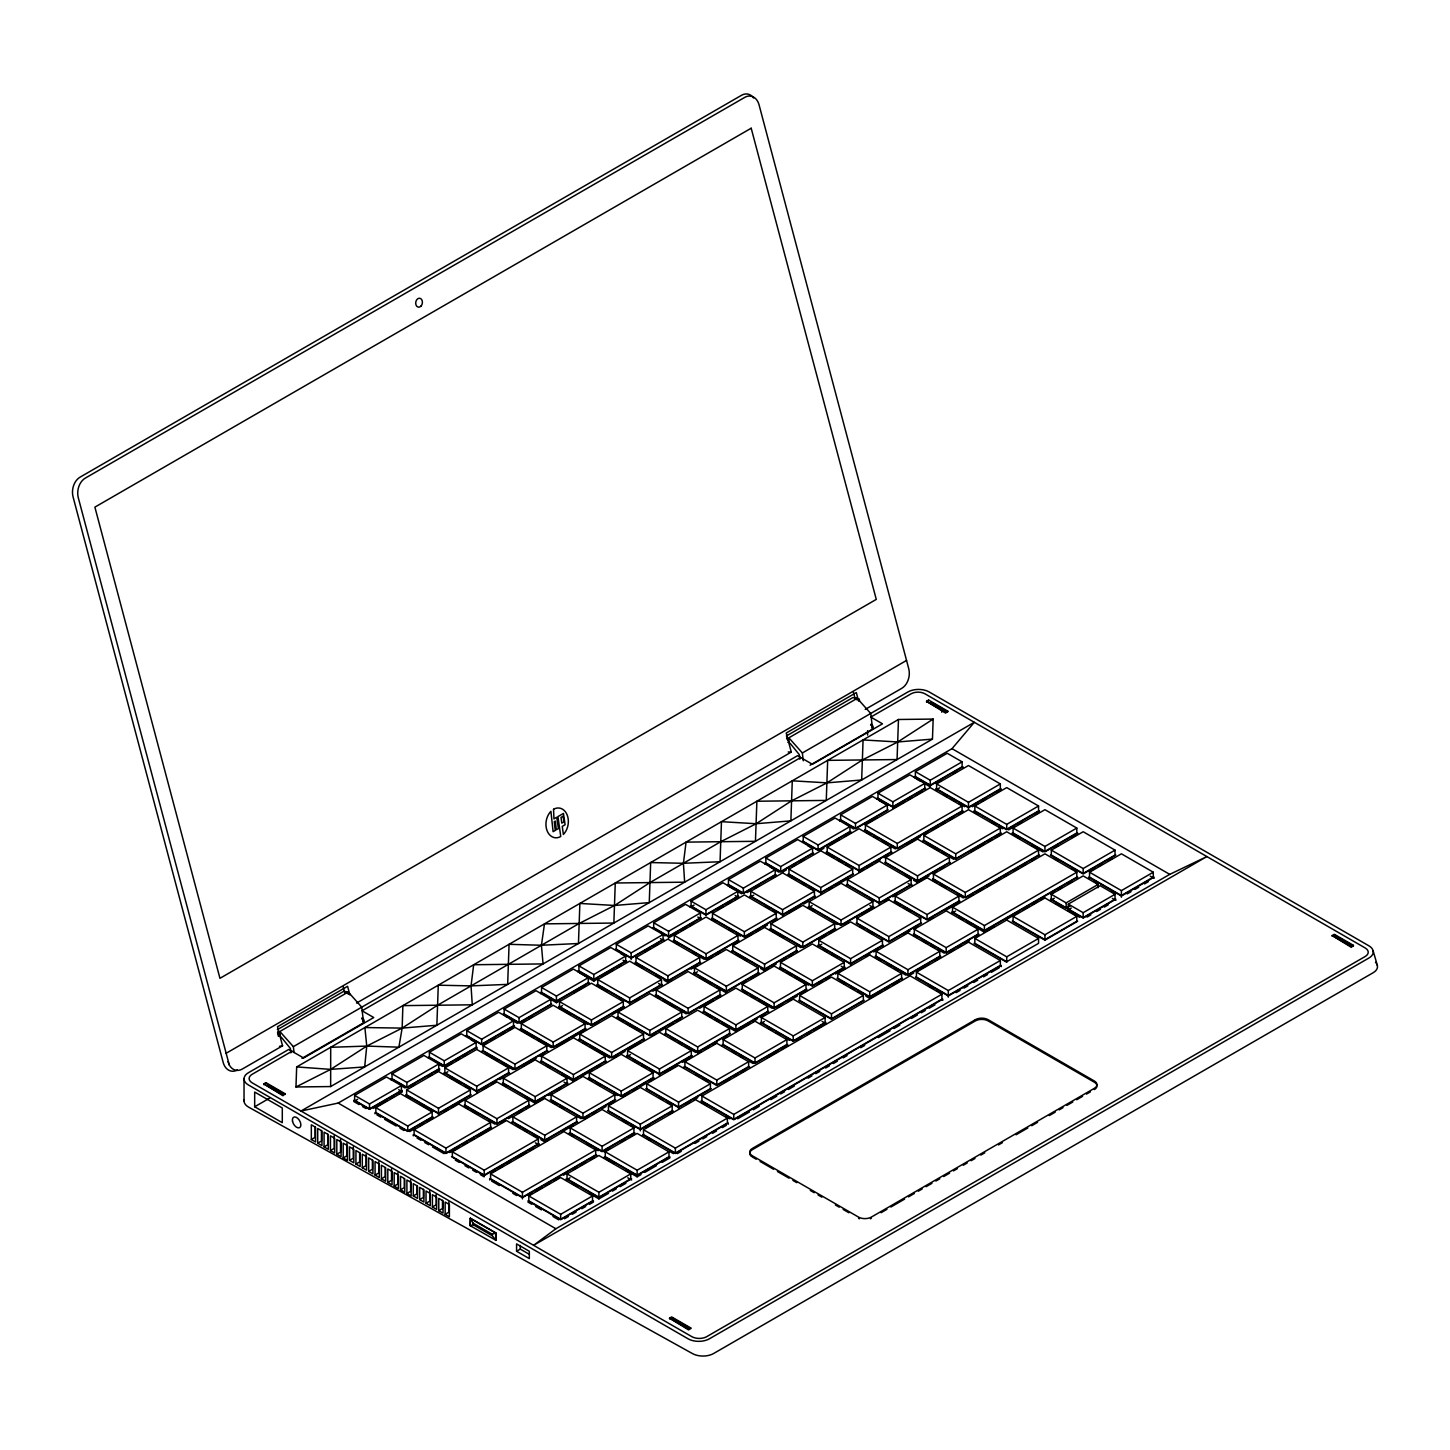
<?xml version="1.0" encoding="UTF-8"?>
<svg xmlns="http://www.w3.org/2000/svg" width="1450" height="1450" viewBox="0 0 1450 1450"><rect width="100%" height="100%" fill="white"/><g stroke="black" fill="none" stroke-linecap="round" stroke-linejoin="round"><path stroke-width="1.5" d="M330.654 1086.558L330.691 1047.299L366.759 1046.084L398.877 1047.172L402.157 1028.104L402.882 1005.629L472.265 1004.814L471.032 985.891L473.679 964.739L543.061 963.924L541.43 945.255L544.475 923.868L613.857 923.052L615.271 882.996L684.654 882.18L683.403 863.294L686.067 842.124L755.45 841.308L756.882 801.234L826.264 800.418L827.678 760.362L897.061 759.546L898.474 719.49L933.166 719.073L932.459 739.119L330.654 1086.558L295.963 1086.974L296.67 1066.928L898.474 719.49M952.016 748.671L974.327 722.299L301.002 1111.026L338.176 1103.069L952.016 748.671L1169.733 874.368L1206.889 856.569L533.582 1245.314L555.894 1228.748L1169.733 874.368M933.166 719.073L897.768 741.965L862.369 759.963L826.971 782.855L791.573 800.835L756.175 823.727L720.759 841.707L649.963 882.579L614.564 905.471L579.166 923.469L437.574 1005.213L402.157 1028.104L366.759 1046.084L330.673 1069.375L295.963 1086.974M225.801 1053.461L906.54 660.439M277.349 1029.663L343.795 991.292L348.236 991.999L361.739 1007.152L363.606 1022.794L301.981 1058.373M786.353 735.984L852.799 697.631L857.24 698.338L870.743 713.491L872.61 729.114L810.079 765.219M348.236 991.999L279.85 1031.494L293.353 1046.646L294.042 1052.501M857.24 698.338L788.854 737.814L802.357 752.967L803.282 760.797M349.849 994.845L347.583 986.29L277.494 1026.745L282.551 1045.812L242.204 1069.103A15.026 11.111 -80.9 0 1 229.263 1064.934L78.318 497.858A15.026 11.111 -80.9 0 1 85.314 478.101L744.829 97.331A15.026 11.111 -80.9 0 1 759.057 104.835L908.715 668.595A15.026 11.111 -80.9 0 1 901.719 688.351L865.215 709.412M356.555 1003.092L791.283 752.097L786.226 733.029L856.316 692.574L858.599 701.129M293.353 1046.646L797.518 755.704L812.399 764.277L882.488 723.822L870.798 717.079L911.126 693.789A9.769 5.637 0 0 1 924.937 693.789L1365.139 947.938A10.512 6.072 0 0 1 1365.139 956.529L706.168 1336.973A10.549 6.09 0 0 1 691.831 1336.664L252.155 1082.824A10.512 6.072 0 0 1 251.666 1074.577L291.976 1051.25M802.357 752.967L907.936 691.958A15.026 8.664 0 0 1 929.178 691.958L1368.854 945.799A15.026 8.664 0 0 1 1368.854 958.051L709.358 1338.821A15.026 8.664 0 0 1 688.116 1338.821L248.439 1084.981A15.026 8.664 0 0 1 248.439 1072.71L288.786 1049.419L303.648 1057.993L373.756 1017.537L362.065 1010.795L800.708 757.534M263.846 1083.929L265.966 1082.697L285.088 1093.735L282.949 1095.711L263.846 1083.929L282.949 1094.967L285.088 1093.735M926.532 701.329L928.653 700.096L947.774 711.134L945.654 713.11L926.532 701.329L945.654 712.367L947.774 711.134M263.846 1084.673L265.966 1082.697M926.532 702.072L928.653 700.096M254.674 1106.767L282.297 1122.699L282.297 1107.981L254.674 1092.049L254.674 1106.767L269.555 1098.176M354.634 1095.402L386.498 1077.006L401.378 1085.579L401.378 1090.491L369.514 1108.887L354.634 1100.296L354.634 1095.402L369.514 1103.976L401.378 1085.579M392.026 1073.816L423.889 1055.419L438.752 1064.01L438.752 1068.904L406.888 1087.301L392.026 1078.727L392.026 1073.816L406.888 1082.407L438.752 1064.01M429.399 1052.229L461.263 1033.832L476.126 1042.423L476.126 1047.335L444.28 1065.714L429.399 1057.141L429.399 1052.229L444.28 1060.82L476.126 1042.423M466.791 1030.642L498.655 1012.263L513.518 1020.836L513.518 1025.748L481.654 1044.145L466.791 1035.554L466.791 1030.642L481.654 1039.233L513.518 1020.836M504.165 1009.073L519.046 1017.646L550.891 999.249L550.891 1004.161L519.046 1022.558L504.165 1013.967L504.165 1009.073L536.029 990.676L556.419 1002.693L560.262 1000.464M541.557 987.486L573.421 969.089L588.283 977.681L588.283 982.574L556.419 1000.971L541.557 992.398L541.557 987.486L556.419 996.059L588.283 977.681M578.931 965.899L610.794 947.502L625.657 956.094L625.657 960.988L593.811 979.384L578.931 970.811L578.931 965.899L593.811 974.491L625.657 956.094M616.322 944.312L648.186 925.916L663.049 934.507L663.049 939.419L631.185 957.816L616.322 949.224L616.322 944.312L631.185 952.904L663.049 934.507M653.696 922.744L685.56 904.347L700.423 912.92L700.423 917.832L668.577 936.229L653.696 927.638L653.696 922.744L668.577 931.317L700.423 912.92M691.088 901.157L722.952 882.76L737.814 891.351L737.814 896.245L705.951 914.642L691.088 906.051L691.088 901.157L705.951 909.73L737.814 891.351M728.462 879.57L760.326 861.173L775.188 869.764L775.188 874.658L743.342 893.055L728.462 884.482L728.462 879.57L743.342 888.161L775.188 869.764M765.854 857.983L797.699 839.586L812.58 848.178L812.58 853.089L780.716 871.486L765.854 862.895L765.854 857.983L780.716 866.574L812.58 848.178M803.228 836.414L818.09 844.987L849.954 826.591L849.954 831.502L818.09 849.899L803.228 841.308L803.228 836.414L835.091 818.018L853.742 829.019M840.619 814.827L872.465 796.431L887.346 805.022L887.346 809.916L855.482 828.312L840.619 819.721L840.619 814.827L855.482 823.401L887.346 805.022M877.993 793.241L909.857 774.844L924.719 783.435L924.719 788.329L892.856 806.726L877.993 798.153L877.993 793.241L892.856 801.832L924.719 783.435M915.385 771.654L947.231 753.257L962.111 761.848L962.111 766.76L930.248 785.139L915.385 776.566L915.385 771.654L930.248 780.245L962.111 761.848M357.642 1099.299L353.8 1101.529L359.038 1104.556M690.236 907.283L694.079 905.072M311.333 1139.519L315.574 1141.984L315.574 1127.266L311.333 1124.801L311.333 1139.519L315.049 1137.38L315.049 1126.868M551.743 1004.161L519.046 1023.048L503.313 1013.967L506.811 1017.211M540.705 993.613L540.705 992.398L556.419 1001.461L589.135 982.574L589.135 983.807M578.079 972.026L578.079 970.811L593.811 979.874L626.509 960.988L626.509 962.22L623.029 960.208M615.471 949.224L631.185 958.305L663.901 939.419M652.844 927.638L668.577 936.718L701.274 917.832M888.197 809.916L855.482 828.802L839.768 819.721L839.768 820.954M877.141 799.367L877.141 798.153L892.856 807.215L925.571 788.329L925.571 789.561M914.533 777.798L914.533 776.566L930.248 785.646L962.963 766.76L962.963 767.974M373.357 1108.38L386.824 1100.604M390.666 1098.375L394.527 1096.164M398.369 1093.934L402.212 1091.723L402.212 1090.491L369.514 1109.377L353.8 1100.296M410.749 1086.793L414.591 1084.582M428.058 1076.806L431.901 1074.577M435.761 1072.366L439.604 1070.136L439.604 1068.904L406.888 1087.79L391.174 1078.727L391.174 1079.942M446.201 1066.33L451.965 1062.995M455.826 1060.766L459.668 1058.554M463.511 1056.325L467.371 1054.114M483.575 1044.743L487.436 1042.514M491.278 1040.303L495.121 1038.073M500.903 1034.738L504.745 1032.527M508.588 1030.298L512.448 1028.086M520.967 1023.156L524.809 1020.945M528.652 1018.716L532.513 1016.504M573.747 992.688L585.274 986.018M579.837 973.041L593.811 981.106L597.654 978.877M601.496 976.666L613.042 969.996M616.884 967.784L620.745 965.555M644.652 951.744L650.434 948.409M654.276 946.197L658.119 943.968M678.183 932.386L668.577 937.951L668.577 936.718M682.044 930.175L685.886 927.946M689.729 925.716L693.589 923.505M717.496 909.694L723.26 906.359M727.121 904.147L730.963 901.918M734.806 899.689L738.666 897.478L738.666 896.245L705.951 915.131L690.236 906.051M747.185 892.548L751.028 890.336M754.87 888.107L758.731 885.896M772.197 878.12L776.04 875.891L776.04 874.658L743.342 893.544L727.61 884.482L727.61 885.696M782.638 872.084L786.48 869.855M792.262 866.538L796.104 864.309M799.965 862.079L803.808 859.868M820.029 850.498L823.872 848.286M829.636 844.951L839.26 839.387M845.042 836.052L848.884 833.841M865.106 824.47L876.652 817.818M904.401 801.778L892.856 808.447L892.856 807.215M908.262 799.566L912.104 797.337M915.947 795.107L921.729 791.791M936.011 783.526L941.793 780.191M953.339 773.539L957.181 771.309M375.876 1107.655L400.309 1093.554L432.173 1111.951L432.173 1116.863L407.74 1130.964L375.876 1112.567L375.876 1107.655L407.74 1126.052L432.173 1111.951M406.634 1089.911L438.498 1071.514L470.362 1089.911L470.362 1094.804L438.498 1113.201L406.634 1094.804L406.634 1089.911L438.498 1108.308L470.362 1089.911M444.86 1067.834L476.724 1049.438L508.588 1067.834L508.588 1072.728L476.724 1091.125L444.86 1072.728L444.86 1067.834L476.724 1086.231L508.588 1067.834M483.104 1045.758L514.967 1027.361L546.813 1045.758L546.813 1050.67L514.967 1069.049L483.104 1050.67L483.104 1045.758L514.967 1064.155L546.813 1045.758M521.329 1023.682L553.193 1005.285L585.057 1023.682L585.057 1028.594L553.193 1046.991L521.329 1028.594L521.329 1023.682L553.193 1042.079L585.057 1023.682M559.555 1001.606L591.419 983.209L623.283 1001.606L623.283 1006.518L591.419 1024.914L559.555 1006.518L559.555 1001.606L591.419 1020.002L623.283 1001.606M597.799 979.548L629.662 961.151L661.508 979.548L661.508 984.441L629.662 1002.838L597.799 984.441L597.799 979.548L629.662 997.926L661.508 979.548M636.024 957.471L667.888 939.074L699.752 957.471L699.752 962.365L667.888 980.762L636.024 962.365L636.024 957.471L667.888 975.868L699.752 957.471M674.268 935.395L706.114 916.998L737.978 935.395L737.978 940.307L706.114 958.686L674.268 940.307L674.268 935.395L706.114 953.792L737.978 935.395M712.494 913.319L744.357 894.922L776.203 913.319L776.203 918.231L744.357 936.627L712.494 918.231L712.494 913.319L744.357 931.716L776.203 913.319M750.719 891.243L782.583 872.846L814.447 891.243L814.447 896.154L782.583 914.551L750.719 896.154L750.719 891.243L782.583 909.639L814.447 891.243M788.963 869.166L820.809 850.787L852.673 869.166L852.673 874.078L820.809 892.475L788.963 874.078L788.963 869.166L820.809 887.563L852.673 869.166M827.189 847.108L859.053 828.711L890.916 847.108L890.916 852.002L859.053 870.399L827.189 852.002L827.189 847.108L859.053 865.487L890.916 847.108M865.414 825.032L930.248 787.604L962.111 806.001L962.111 810.894L897.278 848.322L865.414 829.926L865.414 825.032L897.278 843.429L962.111 806.001M936.609 783.924L968.473 765.528L1000.337 783.924L1000.337 788.818L968.473 807.215L936.609 788.818L936.609 783.924L968.473 802.321L1000.337 783.924M317.713 1143.198L321.954 1145.645L321.954 1130.946L317.713 1128.481L317.713 1143.198L321.429 1141.059L321.429 1130.547M444.026 1073.961L447.869 1071.731M562.546 1005.521L558.703 1007.75L570.249 1014.402M749.868 897.369L753.71 895.158M935.757 790.051L939.618 787.821M324.075 1146.878L328.316 1149.324L328.316 1134.625L324.075 1132.16L324.075 1146.878L327.791 1144.739L327.791 1134.226M330.455 1150.557L334.696 1153.004L334.696 1138.304L330.455 1135.839L330.455 1150.557L334.171 1148.418L334.171 1135.803M336.817 1154.236L341.076 1156.683L341.076 1141.966L336.817 1139.519L336.817 1154.236L340.532 1152.098L340.532 1139.482M343.197 1157.916L347.438 1160.363L347.438 1145.645L343.197 1143.198L343.197 1157.916L346.913 1155.777L346.913 1143.162M349.559 1160.363L353.818 1162.827L353.818 1149.324L349.559 1146.878L349.559 1160.363L353.274 1158.224L353.274 1146.986M433.024 1116.863L407.758 1131.453L375.024 1112.567L375.024 1113.781M409.625 1098.248L405.782 1096.037L405.782 1094.804L438.498 1113.709L471.214 1094.822M444.026 1072.728L476.742 1091.614L509.439 1072.746L509.439 1073.979M596.947 985.674L596.947 984.441L629.662 1003.327L662.378 984.441M642.876 968.038L635.173 963.597L635.173 962.365L667.906 981.251L700.604 962.383L700.604 963.616M777.055 918.231L744.357 937.117L711.624 918.231L711.624 919.445L715.484 921.674M749.868 896.154L782.601 915.041L815.299 896.154L815.299 897.387M788.093 875.311L788.093 874.078L820.809 892.982L853.524 874.078M834.04 857.675L826.337 853.234L826.337 852.002L859.053 870.888L891.768 852.02L891.768 853.234M935.757 788.818L968.491 807.722L1001.189 788.836L1001.189 790.069L997.346 792.28M409.697 1131.562L415.516 1128.191M419.413 1125.943L423.291 1123.696M427.188 1121.466L433.024 1118.095M444.28 1111.588L448.123 1109.377M451.965 1107.148L463.511 1100.477M482.506 1089.512L488.287 1086.177M492.13 1083.966L495.972 1081.736M499.815 1079.525L503.676 1077.296M522.671 1066.33L536.119 1058.554M539.98 1056.343L543.822 1054.114M557.054 1046.483L568.599 1039.813M572.442 1037.602L583.987 1030.932M595.279 1024.407L599.122 1022.196M612.607 1014.42L616.449 1012.191M620.292 1009.961L624.153 1007.75L624.153 1006.518L591.419 1025.404L558.703 1006.518M635.444 1001.225L639.287 998.996M652.754 991.22L656.596 989.009M664.046 980.254L667.906 982.484L671.749 980.254M690.979 969.162L696.743 965.827M708.053 959.302L711.914 957.072M715.756 954.861L719.599 952.632M733.084 944.856L736.926 942.627M746.279 937.226L752.043 933.909M755.903 931.679L759.746 929.45M763.588 927.239L767.449 925.009M773.213 921.674L777.055 919.463M788.365 912.938L799.911 906.268M803.753 904.039L807.614 901.827M828.512 889.756L832.354 887.527M836.215 885.316L847.761 878.646M862.913 869.891L859.053 872.121L859.053 870.888M866.756 867.68L872.519 864.345M876.38 862.116L880.222 859.904M884.065 857.675L887.908 855.464M906.957 844.48L920.478 836.668M924.339 834.439L928.199 832.209M932.06 829.98L937.86 826.627M941.721 824.397L945.581 822.168M949.442 819.939L953.303 817.709M959.102 814.356L962.963 812.127L962.963 810.912L897.296 848.83L864.562 829.926L864.562 831.158M972.334 806.726L978.116 803.391M981.958 801.161L985.801 798.95M414.12 1129.731L458.726 1103.976L490.571 1122.372L490.571 1127.284L445.966 1153.04L414.12 1134.643L414.12 1129.731L445.966 1148.128L490.571 1122.372M465.088 1100.296L496.951 1081.899L528.815 1100.296L528.815 1105.208L496.951 1123.605L465.088 1105.208L465.088 1100.296L496.951 1118.693L528.815 1100.296M503.313 1078.22L535.177 1059.841L567.041 1078.22L567.041 1083.132L535.177 1101.529L503.313 1083.132L503.313 1078.22L535.177 1096.617L567.041 1078.22M541.557 1056.162L573.421 1037.765L605.266 1056.162L605.266 1061.056L573.421 1079.452L541.557 1061.056L541.557 1056.162L573.421 1074.559L605.266 1056.162M579.783 1034.086L611.646 1015.689L643.51 1034.086L643.51 1038.979L611.646 1057.376L579.783 1038.979L579.783 1034.086L611.646 1052.482L643.51 1034.086M618.026 1012.009L649.872 993.613L681.736 1012.009L681.736 1016.921L649.872 1035.318L618.026 1016.921L618.026 1012.009L649.872 1030.406L681.736 1012.009M656.252 989.933L688.116 971.536L719.961 989.933L719.961 994.845L688.116 1013.242L656.252 994.845L656.252 989.933L688.116 1008.33L719.961 989.933M694.478 967.857L726.341 949.478L758.205 967.857L758.205 972.769L726.341 991.166L694.478 972.769L694.478 967.857L726.341 986.254L758.205 967.857M732.721 945.799L764.567 927.402L796.431 945.799L796.431 950.692L764.567 969.089L732.721 950.692L732.721 945.799L764.567 964.178L796.431 945.799M770.947 923.722L802.811 905.326L834.674 923.722L834.674 928.616L802.811 947.013L770.947 928.616L770.947 923.722L802.811 942.119L834.674 923.722M809.173 901.646L841.036 883.249L872.9 901.646L872.9 906.558L841.036 924.937L809.173 906.558L809.173 901.646L841.036 920.043L872.9 901.646M847.416 879.57L879.262 861.173L911.126 879.57L911.126 884.482L879.262 902.879L847.416 884.482L847.416 879.57L879.262 897.967L911.126 879.57M885.642 857.494L917.506 839.097L949.369 857.494L949.369 862.406L917.506 880.803L885.642 862.406L885.642 857.494L917.506 875.891L949.369 857.494M923.868 835.418L968.473 809.68L1000.337 828.059L1000.337 832.971L955.731 858.726L923.868 840.329L923.868 835.418L955.731 853.814L1000.337 828.059M974.853 806.001L1006.717 787.604L1038.562 806.001L1038.562 810.894L1006.717 829.291L974.853 810.894L974.853 806.001L1006.717 824.379L1038.562 806.001M355.939 1164.042L360.18 1166.507L360.18 1153.004L355.939 1150.557L355.939 1164.042L359.654 1161.903L359.654 1152.913M693.626 974.001L697.468 971.772M812.163 905.561L808.303 907.772L814.084 911.107M362.301 1167.721L366.56 1170.186L366.56 1156.683L362.301 1154.236L362.301 1167.721L366.034 1165.582L366.034 1154.345M368.681 1171.401L372.922 1173.866L372.922 1160.363L368.681 1157.916L368.681 1171.401L372.396 1169.262L372.396 1160.272M375.061 1175.08L379.302 1177.545L379.302 1164.042L375.061 1161.595L375.061 1175.08L378.776 1172.941L378.776 1161.704M381.423 1178.759L385.682 1181.224L385.682 1167.721L381.423 1165.274L381.423 1178.759L385.138 1176.621L385.138 1167.631M387.803 1182.439L392.044 1184.904L392.044 1171.401L387.803 1168.954L387.803 1182.439L391.518 1180.3L391.518 1169.062M506.304 1086.576L502.461 1084.364L502.461 1083.132L535.159 1102.018L567.893 1083.132M540.687 1062.288L540.687 1061.056L573.403 1079.942L606.1 1061.056L606.1 1062.288M682.588 1016.903L649.872 1035.789L617.156 1016.921L617.156 1018.136M720.813 994.827L688.097 1013.713L655.382 994.845M693.626 972.769L726.323 991.655L759.039 972.769L759.039 973.983M731.851 951.907L731.851 950.692L764.567 969.579L797.283 950.692L797.283 951.925M873.734 906.54L841.018 925.426L808.303 906.558M846.546 885.696L846.546 884.464L879.262 903.35L911.959 884.482M884.772 862.406L917.487 881.292L950.203 862.406L950.203 863.62M1039.414 810.894L1006.699 829.781L973.983 810.894L973.983 812.127L977.844 814.338M449.754 1152.551L459.215 1147.095M463.003 1144.902L466.791 1142.709M470.579 1140.534L474.368 1138.341M478.156 1136.148L489.52 1129.586M500.794 1123.079L504.636 1120.868M508.497 1118.639L512.339 1116.428M518.121 1113.092L521.964 1110.863M525.806 1108.652L529.667 1106.423L529.667 1105.19L496.951 1124.076L464.236 1105.19M525.553 1097.686L535.159 1103.251L544.783 1097.686M548.644 1095.457L552.486 1093.246M556.347 1091.016L560.189 1088.805M561.857 1074.504L573.403 1081.174L577.245 1078.945M581.088 1076.734L592.633 1070.064M596.494 1067.834L600.336 1065.623M613.549 1057.993L617.392 1055.763M621.252 1053.552L625.095 1051.322M628.938 1049.093L640.483 1042.441M651.793 1035.916L655.636 1033.687M659.478 1031.476L665.26 1028.141M669.103 1025.911L672.963 1023.7M676.806 1021.471L680.648 1019.241M699.643 1008.276L713.128 1000.5M716.971 998.271L720.813 996.059M741.729 983.988L745.572 981.759M751.354 978.442L757.118 975.107M760.724 968.582L764.567 970.793L768.409 968.582M772.27 966.352L776.112 964.141M781.876 960.806L785.737 958.577M789.579 956.366L793.422 954.136M820.12 938.73L825.884 935.395M829.726 933.184L833.587 930.954M844.861 924.447L848.721 922.218M862.188 914.442L873.734 907.772L869.891 905.543M885.026 901.248L888.886 899.036M892.729 896.807L896.571 894.577M913.645 880.295L917.487 882.506L929.033 875.854M932.876 873.625L936.736 871.396M940.579 869.184L944.421 866.955M970.866 851.694L984.133 844.045M987.921 841.852L991.709 839.659M995.498 837.484L999.286 835.291M1008.62 829.889L1014.402 826.554M1018.244 824.343L1022.087 822.114M1035.572 814.338L1039.414 812.127M452.346 1151.808L506.503 1120.542L538.367 1138.939L538.367 1143.832L484.209 1175.098L452.346 1156.719L452.346 1151.808L484.209 1170.204L538.367 1138.939M512.883 1116.863L544.747 1098.466L576.592 1116.863L576.592 1121.756L544.747 1140.153L512.883 1121.756L512.883 1116.863L544.747 1135.259L576.592 1116.863M551.109 1094.786L582.972 1076.389L614.836 1094.786L614.836 1099.68L582.972 1118.077L551.109 1099.68L551.109 1094.786L582.972 1113.183L614.836 1094.786M589.353 1072.71L621.198 1054.313L653.062 1072.71L653.062 1077.622L621.198 1096.019L589.353 1077.622L589.353 1072.71L621.198 1091.107L653.062 1072.71M627.578 1050.634L659.442 1032.237L691.287 1050.634L691.287 1055.546L659.442 1073.942L627.578 1055.546L627.578 1050.634L659.442 1069.031L691.287 1050.634M665.804 1028.558L697.668 1010.179L729.531 1028.558L729.531 1033.469L697.668 1051.866L665.804 1033.469L665.804 1028.558L697.668 1046.954L729.531 1028.558M704.048 1006.499L735.893 988.102L767.757 1006.499L767.757 1011.393L735.893 1029.79L704.048 1011.393L704.048 1006.499L735.893 1024.878L767.757 1006.499M742.273 984.423L774.137 966.026L806.001 984.423L806.001 989.317L774.137 1007.714L742.273 989.317L742.273 984.423L774.137 1002.82L806.001 984.423M780.499 962.347L812.362 943.95L844.226 962.347L844.226 967.259L812.362 985.637L780.499 967.259L780.499 962.347L812.362 980.744L844.226 962.347M818.743 940.271L850.588 921.874L882.452 940.271L882.452 945.183L850.588 963.579L818.743 945.183L818.743 940.271L850.588 958.667L882.452 940.271M856.968 918.194L888.832 899.798L920.696 918.194L920.696 923.106L888.832 941.503L856.968 923.106L856.968 918.194L888.832 936.591L920.696 918.194M895.194 896.118L927.058 877.739L958.921 896.118L958.921 901.03L927.058 919.427L895.194 901.03L895.194 896.118L927.058 914.515L958.921 896.118M933.438 874.06L1006.717 831.738L1038.562 850.135L1038.562 855.047L965.301 897.351L933.438 878.954L933.438 874.06L965.301 892.439L1038.562 850.135M1013.079 828.059L1044.942 809.68L1076.806 828.059L1076.806 832.971L1044.942 851.368L1013.079 832.971L1013.079 828.059L1044.942 846.456L1076.806 828.059M394.164 1186.118L398.424 1188.565L398.424 1175.08L394.164 1172.633L394.164 1186.118L397.88 1183.979L397.88 1172.742M626.726 1056.778L630.569 1054.549M817.891 946.397L821.733 944.186M400.544 1189.798L404.786 1192.244L404.786 1178.759L400.544 1176.312L400.544 1189.798L404.26 1187.659L404.26 1178.669M406.906 1193.477L411.166 1195.924L411.166 1182.439L406.906 1179.992L406.906 1193.477L410.622 1191.338L410.622 1180.101M413.286 1195.924L417.528 1198.389L417.528 1186.118L413.286 1183.671L413.286 1195.924L417.002 1193.785L417.002 1185.611M419.666 1199.603L423.907 1202.068L423.907 1189.798L419.666 1187.351L419.666 1199.603L423.382 1197.464L423.382 1189.29M426.028 1203.283L430.269 1205.747L430.269 1193.477L426.028 1191.03L426.028 1203.283L429.744 1201.144L429.744 1190.921M451.494 1156.719L484.209 1175.588L539.219 1143.832M512.031 1122.989L512.031 1121.756L544.747 1140.643L577.444 1121.756L577.444 1122.989M615.688 1099.68L582.972 1118.566L550.275 1099.68M653.914 1077.604L621.216 1096.49L588.501 1077.604L588.501 1078.836L592.361 1081.066M626.726 1055.546L659.424 1074.432L692.139 1055.546L692.139 1056.76M664.952 1034.702L664.952 1033.469L697.668 1052.356L730.383 1033.469M703.178 1012.626L703.178 1011.393L735.893 1030.279L768.609 1011.393L768.609 1012.626M845.078 967.241L812.344 986.145L779.647 967.259L779.647 968.491L783.489 970.702M817.891 945.183L850.588 964.069L883.304 945.183L883.304 946.397M921.529 923.106L888.832 941.993L856.134 923.106M491.786 1172.434L495.574 1170.241M499.38 1168.066L503.168 1165.872M506.956 1163.679L510.763 1161.486M516.454 1158.206L525.933 1152.732M529.721 1150.539L533.528 1148.346M540.886 1139.646L544.747 1141.875L548.589 1139.646M562.056 1131.87L573.602 1125.2M584.894 1118.675L588.754 1116.464M592.597 1114.234L596.439 1112.023M602.221 1108.688L606.064 1106.459M609.924 1104.247L613.767 1102.018M623.138 1096.617L628.901 1093.282M632.744 1091.053L636.604 1088.841M640.447 1086.612L646.229 1083.277M650.071 1081.066L653.914 1078.836M665.206 1072.311L676.751 1065.659M682.515 1062.324L690.218 1057.884M701.51 1051.359L697.668 1053.588L697.668 1052.356M705.353 1049.129L709.213 1046.918M713.056 1044.689L716.916 1042.459M722.68 1039.124L726.541 1036.913M722.426 1023.736L735.893 1031.512L749.36 1023.736M753.202 1021.507L757.063 1019.296M760.906 1017.066L764.748 1014.837M777.979 1007.206L781.822 1004.995M787.604 1001.66L797.228 996.096M801.071 993.884L804.913 991.655M818.126 984.024L821.969 981.813M825.829 979.584L829.672 977.354M835.454 974.019L845.078 968.473L841.236 966.244M865.976 956.402L869.837 954.173M873.679 951.961L877.522 949.732M904.22 934.326L909.984 930.991M913.844 928.779L917.687 926.55M928.979 920.025L932.839 917.814M946.288 910.038L957.834 903.368M969.18 896.825L973.095 894.559M976.992 892.312L982.846 888.941M986.743 886.675L990.64 884.428M996.494 881.056L1000.409 878.791M1004.306 876.543L1008.203 874.296M1014.058 870.906L1017.954 868.659M1021.869 866.411L1025.766 864.146M1031.621 860.774L1035.518 858.527M1054.549 847.525L1058.409 845.314M1071.876 837.538L1075.719 835.309M432.408 1206.962L436.649 1209.427L436.649 1197.156L432.408 1194.709L432.408 1206.962L436.124 1204.823L436.124 1194.601M490.571 1173.884L563.851 1131.58L595.714 1149.959L595.714 1154.871L522.435 1197.174L490.571 1178.777L490.571 1173.884L522.435 1192.281L595.714 1149.959M570.231 1127.901L602.094 1109.504L633.94 1127.901L633.94 1132.794L602.094 1151.191L570.231 1132.794L570.231 1127.901L602.094 1146.279L633.94 1127.901M608.456 1105.824L640.32 1087.428L672.184 1105.824L672.184 1110.718L640.32 1129.115L608.456 1110.718L608.456 1105.824L640.32 1124.221L672.184 1105.824M646.7 1083.748L678.546 1065.351L710.409 1083.748L710.409 1088.66L678.546 1107.039L646.7 1088.66L646.7 1083.748L678.546 1102.145L710.409 1083.748M684.926 1061.672L716.789 1043.275L748.635 1061.672L748.635 1066.584L716.789 1084.981L684.926 1066.584L684.926 1061.672L716.789 1080.069L748.635 1061.672M723.151 1039.596L755.015 1021.199L786.879 1039.596L786.879 1044.507L755.015 1062.904L723.151 1044.507L723.151 1039.596L755.015 1057.993L786.879 1039.596M761.395 1017.519L793.241 999.141L825.104 1017.519L825.104 1022.431L793.241 1040.828L761.395 1022.431L761.395 1017.519L793.241 1035.916L825.104 1017.519M799.621 995.461L831.484 977.064L863.348 995.461L863.348 1000.355L831.484 1018.752L799.621 1000.355L799.621 995.461L831.484 1013.84L863.348 995.461M837.846 973.385L869.71 954.988L901.574 973.385L901.574 978.279L869.71 996.676L837.846 978.279L837.846 973.385L869.71 991.782L901.574 973.385M876.09 951.309L907.936 932.912L939.799 951.309L939.799 956.221L907.936 974.599L876.09 956.221L876.09 951.309L907.936 969.706L939.799 951.309M914.316 929.232L946.179 910.836L978.043 929.232L978.043 934.144L946.179 952.541L914.316 934.144L914.316 929.232L946.179 947.629L978.043 929.232M952.541 907.156L1044.942 853.814L1076.806 872.211L1076.806 877.123L984.405 930.465L952.541 912.068L952.541 907.156L984.405 925.553L1076.806 872.211M1051.322 850.135L1083.168 831.738L1115.032 850.135L1115.032 855.047L1083.168 873.444L1051.322 855.047L1051.322 850.135L1083.168 868.532L1115.032 850.135M764.386 1021.434L760.543 1023.664L760.543 1022.431L793.241 1041.317L825.956 1022.431M951.708 913.301L955.586 911.053M438.77 1210.641L443.029 1213.106L443.029 1200.836L438.77 1198.389L438.77 1210.641L442.486 1208.503L442.486 1200.328M445.15 1214.321L449.391 1216.786L449.391 1204.515L445.15 1202.068L445.15 1214.321L448.866 1212.182L448.866 1201.959M470.398 1218.217L470.199 1225.685L495.9 1240.276L495.9 1232.917L470.398 1218.217L470.199 1225.685L473.171 1224.706L492.293 1235.744L495.9 1240.276M489.719 1180.01L489.719 1178.777L522.435 1197.664L596.566 1154.871L596.566 1156.103M634.792 1132.794L602.094 1151.681L569.379 1132.794L569.379 1134.027L573.221 1136.238M607.604 1110.718L640.32 1129.604L673.036 1110.718L673.036 1111.951L669.175 1114.18M645.848 1088.66L678.546 1107.528L711.261 1088.66M864.182 1000.355L831.484 1019.241L798.769 1000.355M836.994 978.279L869.71 997.165L902.426 978.279L902.426 979.511M951.708 912.068L984.405 930.954L1077.658 877.123L1077.658 878.338M1115.884 855.047L1083.168 873.933L1050.471 855.047M528.289 1195.525L532.186 1193.259M536.101 1191.012L541.938 1187.641M545.853 1185.375L549.749 1183.128M553.646 1180.88L559.501 1177.491M563.397 1175.243L567.312 1172.996M573.149 1169.606L577.064 1167.359M580.961 1165.111L584.857 1162.864M590.712 1159.474L594.609 1157.227M604.016 1151.808L609.779 1148.473M621.325 1141.803L625.186 1139.573M629.028 1137.362L634.792 1134.027M646.084 1127.502L649.944 1125.291M686.249 1104.32L690.091 1102.091M693.952 1099.879L697.794 1097.65M724.474 1082.244L730.256 1078.909M734.099 1076.697L737.941 1074.468M741.802 1072.257L745.644 1070.027M766.561 1057.956L778.106 1051.286M781.949 1049.057L785.809 1046.846M797.101 1040.321L800.944 1038.109M806.726 1034.774L810.568 1032.545M814.411 1030.316L825.956 1023.664L822.114 1021.434M865.868 996.168L869.71 998.398L881.256 991.727M885.098 989.516L888.959 987.287M892.801 985.076L898.565 981.741M909.875 975.216L913.717 972.986M917.56 970.775L929.106 964.105M934.887 960.77L938.73 958.559M950.022 952.034L953.864 949.804M957.725 947.593L961.567 945.364M965.41 943.134L969.271 940.923M975.034 937.588L978.877 935.359L978.877 934.144L946.179 953.031L913.464 934.144L913.464 935.359L917.306 937.588M974.781 926.623L984.405 932.187L994.12 926.568M1005.774 919.844L1011.611 916.472M1015.489 914.243L1019.368 911.996M1023.265 909.748L1029.083 906.377M1032.98 904.147L1036.859 901.9M1040.738 899.653L1044.634 897.405M1050.452 894.052L1054.349 891.804M1058.228 889.557L1062.107 887.309M1067.943 883.956L1071.822 881.709M1090.871 870.707L1094.714 868.496M1098.574 866.266L1102.417 864.055M1108.181 860.72L1112.041 858.491M528.815 1195.96L560.661 1177.563L592.524 1195.96L592.524 1200.854L560.661 1219.251L528.815 1200.854L528.815 1195.96L560.661 1214.339L592.524 1195.96M567.041 1173.884L598.904 1155.487L630.768 1173.884L630.768 1178.777L598.904 1197.174L567.041 1178.777L567.041 1173.884L598.904 1192.281L630.768 1173.884M605.266 1151.808L637.13 1133.411L668.994 1151.808L668.994 1156.719L637.13 1175.098L605.266 1156.719L605.266 1151.808L637.13 1170.204L668.994 1151.808M643.51 1129.731L695.547 1099.68L727.411 1118.077L727.411 1122.989L675.374 1153.04L643.51 1134.643L643.51 1129.731L675.374 1148.128L727.411 1118.077M701.909 1096.019L910.074 975.832L941.92 994.229L941.92 999.141L733.772 1119.309L701.909 1100.912L701.909 1096.019L733.772 1114.398L941.92 994.229M916.436 972.153L968.473 942.119L1000.337 960.498L1000.337 965.41L948.3 995.461L916.436 977.064L916.436 972.153L948.3 990.549L1000.337 960.498M974.853 938.44L1006.717 920.043L1038.562 938.44L1038.562 943.334L1006.717 961.731L974.853 943.334L974.853 938.44L1006.717 956.819L1038.562 938.44M1013.079 916.364L1044.942 897.967L1076.806 916.364L1076.806 921.257L1044.942 939.654L1013.079 921.257L1013.079 916.364L1044.942 934.761L1076.806 916.364M1069.937 905.616L1066.185 907.772L1051.322 899.199L1051.322 894.287L1083.168 875.891L1098.049 884.482L1098.049 887.744M1089.548 872.211L1121.412 853.814L1153.276 872.211L1153.276 877.123L1121.412 895.52L1089.548 877.123L1089.548 872.211L1121.412 890.608L1153.276 872.211M566.189 1180.01L570.031 1177.781M1050.471 900.414L1054.313 898.202M1051.322 894.287L1066.185 902.879L1098.049 884.482M495.9 1232.917L492.293 1234.276L473.171 1223.238L470.199 1218.326L495.683 1233.044L495.683 1240.402M1068.306 904.093L1100.169 885.696L1115.032 894.287L1115.032 899.199L1083.168 917.578L1068.306 909.005L1068.306 904.093L1083.168 912.684L1115.032 894.287M1070.027 906.051L1066.185 908.262L1050.471 899.199M1071.296 908.008L1067.454 910.219L1079.688 917.288M566.189 1178.777L598.904 1197.664L631.62 1178.777M614.039 1163.498L604.433 1157.934L604.433 1156.719L637.13 1175.588L669.846 1156.719L669.846 1157.934L662.143 1162.374M915.584 977.064L948.3 995.951L1001.189 965.41L1001.189 966.643M1077.658 921.257L1044.942 940.144L1012.227 921.257M1115.884 899.199L1083.168 918.067L1067.454 909.005M1088.696 878.338L1088.696 877.123L1121.412 896.009L1154.109 877.123M564.521 1218.743L568.364 1216.532M572.206 1214.303L576.067 1212.073M581.831 1208.756L585.691 1206.527M589.534 1204.298L593.376 1202.086L593.376 1200.854L560.661 1219.74L527.963 1200.854M589.28 1193.332L598.904 1198.896L608.529 1193.332M612.371 1191.121L616.214 1188.891M620.074 1186.68L625.838 1183.345M625.584 1170.15L637.13 1176.82L640.991 1174.609M644.833 1172.379L656.379 1165.709M677.331 1153.62L681.246 1151.354M694.949 1143.434L698.864 1141.186M702.797 1138.921L706.712 1136.655M712.584 1133.266L716.499 1131M722.372 1127.611L726.287 1125.345M737.688 1118.766L749.396 1112.005M753.311 1109.757L759.166 1106.368M770.893 1099.607L776.747 1096.218M780.662 1093.952L784.559 1091.705M788.474 1089.457L794.328 1086.068M807.994 1078.166L811.909 1075.918M815.806 1073.671L819.721 1071.405M825.576 1068.016L829.491 1065.768M833.388 1063.521L837.303 1061.255M843.157 1057.866L847.072 1055.618M860.738 1047.716L864.653 1045.468M878.319 1037.584L890.046 1030.805M893.943 1028.558L899.798 1025.168M911.524 1018.408L917.379 1015.018M921.294 1012.771L925.191 1010.505M929.106 1008.257L934.96 1004.868M956.13 992.652L960.045 990.386M963.978 988.121L967.893 985.855M973.766 982.466L977.681 980.2M983.553 976.811L987.468 974.545M991.401 972.298L999.231 967.766M1087.029 917.089L1090.871 914.859M1096.635 911.524L1100.496 909.313M1104.338 907.084L1108.181 904.854M1127.176 893.889L1131.018 891.678M1134.879 889.448L1138.721 887.237M1144.503 883.902L1148.346 881.673M516.581 1251.259L529.322 1258.618L529.322 1251.259L516.581 1243.901L516.581 1251.259L520.296 1249.121L529.395 1254.377M669.519 1318.159L671.64 1316.926L690.762 1327.964L688.641 1329.922L669.519 1318.159L688.641 1329.179L690.762 1327.964M1332.206 935.558L1334.344 934.326L1353.448 945.364L1351.327 947.321L1332.206 935.558L1351.327 946.596L1353.448 945.364M669.519 1318.884L671.64 1317.669L690.762 1328.689M1332.206 936.283L1334.344 935.069L1353.448 946.089M881.092 1212.689L886.947 1209.3M890.862 1207.034L904.564 1199.132M908.479 1196.866L914.352 1193.477M918.249 1191.229L922.164 1188.964M926.079 1186.698L931.951 1183.327M935.866 1181.061L939.781 1178.796M943.696 1176.548L949.551 1173.159M953.466 1170.893L957.381 1168.628M963.253 1165.238L967.168 1162.991M971.083 1160.725L974.998 1158.477M980.852 1155.088L984.768 1152.822M998.47 1144.92L1002.385 1142.654M1016.069 1134.752L1027.814 1127.973M1031.729 1125.707L1037.584 1122.318M1049.329 1115.558L1055.201 1112.168M1059.116 1109.902L1063.031 1107.637M1066.928 1105.389L1072.801 1102M1076.716 1099.734L1082.588 1096.345M1086.503 1094.098L1090.418 1091.832M279.469 1046.32L282.551 1045.812M932.459 739.119L897.768 741.965L863.076 739.935L861.662 779.991L826.971 782.855L792.28 780.807L790.866 820.863L756.175 823.727L721.466 821.679L720.052 861.735L683.403 863.294L650.669 862.551L649.256 902.607L614.564 905.471L579.873 903.441L578.459 943.497L541.43 945.255L509.077 944.312L507.663 984.369L471.032 985.891L438.281 985.184L436.867 1025.241L402.157 1028.104L364.892 1027.543L366.759 1046.084L364.675 1066.928L330.673 1069.375L296.67 1066.928M870.725 724.347L871.069 724.347A2.103 1.214 60 0 1 872.972 726.486A2.103 1.214 60 0 1 872.066 728.154A2.103 1.214 60 0 0 871.939 726.468M788.184 751.97L791.283 752.097M930.574 701.945L947.774 711.877M1150.267 876.126L1154.109 878.338M916.273 778.795L919.771 780.807M925.009 783.834L930.248 786.861L930.248 785.646M943.461 794.491L947.321 796.721M951.164 798.932L955.006 801.161M958.867 803.391L964.631 806.726M991.311 822.114L995.153 824.343M998.996 826.554L1002.856 828.784M1014.148 835.309L1019.912 838.644M1031.457 845.314L1043.003 851.984M1054.313 858.491L1058.156 860.72M1071.622 868.496L1075.483 870.707M1094.478 881.673L1098.321 883.902M1111.787 891.678L1115.63 893.889M1112.386 898.402L1115.884 900.414M878.899 800.382L887.618 805.421M1055.709 903.441L1062.687 907.482M926.858 843.773L938.404 850.443M942.246 852.673L946.107 854.884M949.949 857.113L953.792 859.324M866.484 832.264L870.344 834.493M874.187 836.704L878.048 838.934M881.89 841.163L887.672 844.498M891.514 846.709L895.357 848.939M932.586 878.954L965.283 897.84L1039.414 855.047L1039.414 856.261M932.586 880.186L936.428 882.416M940.271 884.627L946.053 887.962M957.58 894.632L963.362 897.967M905.942 875.854L909.784 878.066M908.117 883.485L911.959 885.696M959.393 917.741L963.235 919.952M967.096 922.182L970.938 924.411M837.882 859.886L841.743 862.116M845.586 864.345L849.428 866.556M802.376 841.308L818.09 850.389L850.806 831.502L850.806 832.735M807.614 845.567L811.112 847.579M974.001 943.334L1006.717 962.22M896.281 903.368L900.124 905.597M903.984 907.809L909.748 911.144M869.638 899.018L873.498 901.248M923.088 940.923L926.931 943.134M930.791 945.364L934.634 947.593M938.476 949.804L944.258 953.139M790.014 876.416L795.796 879.751M801.56 883.086L805.421 885.316M809.263 887.527L813.106 889.756M770.24 867.136L778.976 872.193M859.977 926.55L863.819 928.779M867.662 930.991L873.444 934.326M833.315 922.218L837.176 924.447M929.051 986.054L932.912 988.284M936.754 990.513L940.597 992.724M877.159 958.559L881.002 960.77M886.784 964.105L890.626 966.334M894.469 968.546L898.329 970.775M902.172 972.986L906.014 975.216M765.274 906.268L769.116 908.479M772.959 910.709L776.819 912.938M729.368 886.711L734.606 889.738M738.086 891.75L741.584 893.762M735.168 895.466L738.666 897.478M823.654 949.732L827.515 951.961M831.357 954.173L837.121 957.507M772.016 930.954L783.562 937.624M797.029 945.4L800.871 947.611M840.855 981.741L844.697 983.952M850.479 987.287L854.322 989.516M858.164 991.727L862.007 993.957M728.951 929.45L732.794 931.679M736.654 933.891L740.497 936.12M697.794 917.034L701.274 919.064M787.35 972.932L791.192 975.143M795.035 977.373L808.502 985.148M735.712 954.136L747.257 960.806M661.581 933.909L665.079 935.921M675.338 942.627L679.18 944.856M692.665 952.632L696.507 954.861M700.368 957.072L704.211 959.302M660.403 938.621L663.901 940.633M741.421 989.335L774.119 1008.203L806.853 989.317L806.853 990.549M743.342 991.673L747.185 993.884M751.028 996.114L754.888 998.325M758.731 1000.554L772.197 1008.33M699.389 977.318L710.935 983.988M716.717 987.323L726.323 992.869L726.323 991.655M768.228 1028.104L772.089 1030.316M775.931 1032.545L779.774 1034.774M785.556 1038.109L789.398 1040.321M620.709 953.484L625.947 956.493M656.361 975.814L660.203 978.043M658.536 983.444L662.378 985.674M707.038 1014.855L710.881 1017.066M714.723 1019.296L718.584 1021.507M655.382 996.059L659.243 998.289M663.085 1000.5L674.631 1007.17M680.412 1010.505L686.176 1013.84M731.924 1051.286L735.766 1053.516M739.627 1055.727L743.469 1057.956M749.251 1061.291L753.094 1063.503M598.868 986.779L606.571 991.22M620.038 998.996L623.881 1001.225M670.734 1038.037L674.576 1040.248M678.419 1042.477L682.279 1044.689M686.122 1046.918L695.746 1052.464M619.077 1019.259L622.92 1021.471M626.781 1023.7L638.326 1030.352M695.619 1074.468L699.462 1076.697M703.322 1078.909L707.165 1081.138M583.734 1022.196L587.576 1024.407M632.49 1060.095L638.272 1063.43M642.114 1065.659L645.957 1067.871M649.817 1070.1L653.66 1072.329M701.075 1100.912L733.772 1119.799L942.772 999.141L942.772 1000.355M701.075 1102.145L706.839 1105.48M726.088 1116.591L729.93 1118.802M582.773 1042.441L586.616 1044.652M590.458 1046.882L609.707 1057.993M659.315 1097.65L663.158 1099.879M667 1102.091L670.861 1104.32M752.369 1157.009L756.229 1159.239M760.09 1161.468L773.593 1169.28M777.454 1171.509L789.054 1178.197M792.914 1180.427L796.775 1182.656M810.296 1190.468L814.157 1192.697M818.018 1194.927L821.878 1197.156M835.381 1204.95L839.26 1207.179M843.121 1209.409L848.903 1212.762M510.309 1019.223L517.287 1023.265M522.399 1030.932L533.944 1037.602M537.805 1039.813L551.272 1047.589M596.204 1083.277L600.046 1085.506M613.513 1093.282L617.356 1095.493M546.451 1065.623L550.311 1067.834M564.032 1082.135L567.893 1084.346M623.011 1120.832L626.853 1123.061M630.696 1125.291L634.556 1127.502M646.501 1138.087L650.361 1140.316M669.592 1151.409L673.434 1153.638M465.939 1035.554L481.654 1044.634L514.369 1025.748L514.369 1026.963M471.177 1039.813L474.676 1041.825M486.094 1054.096L497.658 1060.766M501.501 1062.995L513.046 1069.665M552.196 1102.018L556.039 1104.247M559.881 1106.459L563.742 1108.688M577.209 1116.464L581.051 1118.693M586.688 1144.014L590.549 1146.243M594.391 1148.473L598.234 1150.684M439.042 1064.409L442.522 1066.421M627.759 1177.781L631.62 1180.01M449.79 1077.296L461.336 1083.947M465.196 1086.177L469.039 1088.406M515.892 1125.218L519.734 1127.429M523.577 1129.659L527.419 1131.87M533.201 1135.205L537.044 1137.434M535.358 1142.836L539.219 1145.065M464.236 1106.423L468.078 1108.652M471.939 1110.863L477.702 1114.198M489.248 1120.868L495.03 1124.203M571.971 1183.345L577.734 1186.68M401.65 1085.996L405.148 1088.007M398.732 1089.693L402.212 1091.723M421.171 1104.918L432.734 1111.588M362.518 1106.567L366.016 1108.579M376.946 1114.905L380.806 1117.116M384.649 1119.346L396.194 1126.016M400.055 1128.227L403.897 1130.456M417.111 1138.087L420.953 1140.298M424.796 1142.527L428.656 1144.739M432.499 1146.968L444.044 1153.638M455.354 1160.163L459.197 1162.374M464.961 1165.709L468.803 1167.939M472.664 1170.15L476.506 1172.379M480.349 1174.591L484.209 1176.82L484.209 1175.588M491.659 1181.116L499.344 1185.556M512.811 1193.332L516.671 1195.561M527.963 1202.086L531.806 1204.298M535.648 1206.527L541.43 1209.862M552.976 1216.532L558.739 1219.849M338.176 1103.069L555.894 1228.748M267.869 1084.546L285.088 1094.478M790.051 743.234L799.349 754.707L799.874 759.166M281.046 1036.895L290.344 1048.386L290.87 1052.845M857.766 699.534L857.312 698.701A2.411 0.997 65.4 0 0 855.591 698.084M787.803 740.352L787.332 739.391A2.411 1.106 64.2 0 0 786.589 738.576M227.976 1061.618L229.263 1064.934M1373.132 950.783L1377.373 965.501M853.416 692.266L855.119 698.701M343.161 986.852L344.864 993.304M1121.412 890.608L1121.412 895.52M1121.412 896.009L1121.412 897.224M1083.168 868.532L1083.168 873.444M1083.168 912.684L1083.168 917.578M1077.658 834.203L1077.658 832.971L1044.924 851.857L1012.227 832.989L1012.227 834.203M1066.185 902.879L1066.185 907.772M1044.942 846.456L1044.942 851.368M1044.942 934.761L1044.942 939.654M1006.717 824.379L1006.717 829.291M1006.717 956.819L1006.717 961.731M1001.171 834.203L1001.171 832.971L955.713 859.216L923.016 840.329L923.016 841.562M984.405 925.553L984.405 930.465M984.405 930.954L984.405 932.187M968.473 802.321L968.473 807.215M968.491 807.722L968.491 808.937M965.301 892.439L965.301 897.351M959.755 902.263L959.755 901.03L927.058 919.916L894.36 901.03L894.36 902.263M955.731 853.814L955.731 858.726M948.3 990.549L948.3 995.461M948.3 995.951L948.3 997.165M946.179 947.629L946.179 952.541M940.651 957.435L940.651 956.221L907.936 975.107L875.238 956.221L875.238 957.435M930.248 780.245L930.248 785.139M927.058 914.515L927.058 919.427M917.506 875.891L917.506 880.803M917.487 881.292L917.487 882.506M907.936 969.706L907.936 974.599M897.278 843.429L897.278 848.322M892.856 801.832L892.856 806.726M888.832 936.591L888.832 941.503M879.262 897.967L879.262 902.879M879.262 903.35L879.262 904.582M869.71 991.782L869.71 996.676M869.71 997.165L869.71 998.398M867.607 730.691L867.607 735.096M859.053 865.487L859.053 870.399M855.482 823.401L855.482 828.312M850.588 958.667L850.588 963.579M850.588 964.069L850.588 965.283M841.036 920.043L841.036 924.937M835.508 929.849L835.508 928.616L802.793 947.502L770.095 928.616L770.095 929.849M831.484 1013.84L831.484 1018.752M820.809 887.563L820.809 892.475M820.809 892.982L820.809 894.197M818.09 844.987L818.09 849.899M813.432 854.304L813.432 853.089L780.716 871.976L765.002 862.895L765.002 864.127M812.362 980.744L812.362 985.637M802.811 942.119L802.811 947.013M793.241 1035.916L793.241 1040.828M787.731 1045.74L787.731 1044.507L755.015 1063.394L722.299 1044.507L722.299 1045.74M782.601 915.041L782.601 916.273M782.583 909.639L782.583 914.551M780.716 866.574L780.716 871.486M774.137 1002.82L774.137 1007.714M764.567 964.178L764.567 969.089M764.567 969.579L764.567 970.793M755.015 1057.993L755.015 1062.904M749.487 1067.798L749.487 1066.584L716.789 1085.47L684.074 1066.584L684.074 1067.798M744.357 931.716L744.357 936.627M743.342 888.161L743.342 893.055M738.847 941.521L738.847 940.289L706.132 959.175L673.416 940.289L673.416 941.521M735.893 1024.878L735.893 1029.79M735.893 1030.279L735.893 1031.512M733.772 1114.398L733.772 1119.309M728.263 1124.221L728.263 1122.989L675.374 1153.529L642.658 1134.643L642.658 1135.857M726.341 986.254L726.341 991.166M716.789 1080.069L716.789 1084.981M705.951 909.73L705.951 914.642M706.114 953.792L706.114 958.686M697.668 1046.954L697.668 1051.866M688.116 1008.33L688.116 1013.242M678.546 1102.145L678.546 1107.039M678.546 1107.528L678.546 1108.761M675.374 1148.128L675.374 1153.04M668.577 931.317L668.577 936.229M667.888 975.868L667.888 980.762M667.906 981.251L667.906 982.484M659.442 1069.031L659.442 1073.942M659.424 1074.432L659.424 1075.646M649.872 1030.406L649.872 1035.318M644.344 1040.212L644.344 1038.979L611.628 1057.866L578.912 1038.997L578.912 1040.212M640.32 1124.221L640.32 1129.115M640.32 1129.604L640.32 1130.837M637.13 1170.204L637.13 1175.098M637.13 1175.588L637.13 1176.82M631.185 952.904L631.185 957.816M631.185 958.305L631.185 959.519M629.662 997.926L629.662 1002.838M629.662 1003.327L629.662 1004.56M621.198 1091.107L621.198 1096.019M611.646 1052.482L611.646 1057.376M602.094 1146.279L602.094 1151.191M598.904 1192.281L598.904 1197.174M598.904 1197.664L598.904 1198.896M593.811 974.491L593.811 979.384M593.811 979.874L593.811 981.106M591.419 1020.002L591.419 1024.914M585.909 1029.808L585.909 1028.594L553.193 1047.48L520.478 1028.594L520.478 1029.808M582.972 1113.183L582.972 1118.077M573.421 1074.559L573.421 1079.452M573.403 1079.942L573.403 1081.174M560.661 1214.339L560.661 1219.251M556.419 996.059L556.419 1000.971M556.419 1001.461L556.419 1002.693M553.193 1042.079L553.193 1046.991M547.665 1051.902L547.665 1050.67L514.967 1069.556L482.252 1050.652L482.252 1051.884M544.747 1135.259L544.747 1140.153M544.747 1140.643L544.747 1141.875M535.177 1096.617L535.177 1101.529M535.159 1102.018L535.159 1103.251M522.435 1192.281L522.435 1197.174M522.435 1197.664L522.435 1198.896M520.296 1245.441L520.296 1249.121M519.046 1017.646L519.046 1022.558M514.967 1064.155L514.967 1069.049M496.951 1118.693L496.951 1123.605M492.293 1234.276L492.293 1235.744M491.423 1128.499L491.423 1127.266L445.966 1153.511L413.25 1134.625L413.25 1135.857M484.209 1170.204L484.209 1175.098M481.654 1039.233L481.654 1044.145M476.978 1048.549L476.978 1047.335L444.28 1066.203L428.548 1057.141L428.548 1058.355M476.724 1086.231L476.724 1091.125M476.742 1091.614L476.742 1092.847M473.171 1223.238L473.171 1224.706M445.966 1148.128L445.966 1153.04M444.28 1060.82L444.28 1065.714M438.498 1108.308L438.498 1113.201M438.498 1113.709L438.498 1114.923M407.74 1126.052L407.74 1130.964M406.888 1082.407L406.888 1087.301M369.514 1103.976L369.514 1108.887M244.035 1078.836L244.035 1100.912M1096.889 1086.576A9.008 5.202 0 0 1 1094.333 1089.566M1096.889 1085.216A9.008 5.202 0 0 0 1094.333 1082.207L988.121 1020.909A9.008 5.202 0 0 0 975.379 1020.909L752.369 1149.669A9.008 5.202 0 0 0 750.031 1154.689M751.589 1156.502A9.008 5.202 0 0 1 750.411 1155.324M871.305 1218.326A9.008 5.202 0 0 1 870.417 1218.779M859.451 1218.779A9.008 5.202 0 0 1 858.563 1218.326M237.456 1069.937A15.062 11.147 -80.9 0 1 223.173 1062.433L73.08 496.951A15.062 11.147 -80.9 0 1 80.094 477.141L741.584 95.247A15.062 11.147 -80.9 0 1 753.674 98.002M244.162 1099.789A15.026 8.664 0 0 0 248.439 1107.039L692.357 1353.521A15.026 8.664 0 0 0 713.599 1353.521L1373.096 972.769A15.026 8.664 0 0 0 1376.993 964.395M1375.488 962.311A15.026 8.664 0 0 1 1376.358 963.326M942.228 710.029A5.999 3.462 60 0 1 941.666 712.168M277.494 1032.69A2.411 1.722 53 0 1 277.983 1033.016M279.143 1035.101A2.411 1.722 53 0 1 279.125 1035.626M345.752 992.326A2.411 1.649 54.9 0 1 349.251 994.428M345.191 992.652A2.411 1.396 60 0 1 347.039 992.616M347.456 993.014A2.411 1.396 60 0 1 348.127 994.048M277.766 1031.675A2.411 1.396 60 0 1 279.85 1033.832A2.411 1.396 60 0 1 279.324 1036.025M277.584 1034.086A2.411 1.722 53 0 1 278.291 1036.261M856.044 698.936A2.411 1.396 60 0 1 856.841 699.824M786.77 738.014A2.411 1.396 60 0 1 788.945 740.442A2.411 1.396 60 0 1 787.93 742.364M361.666 1018.679A2.103 1.214 60 0 1 363.153 1021.634M361.793 1018.027A2.103 1.214 60 0 1 363.823 1019.749A2.103 1.214 60 0 1 363.334 1021.833M858.871 698.664A2.411 0.997 65.4 0 1 859.451 700.839M870.598 724.964A2.103 1.214 60 0 1 871.359 725.562M553.537 809.281L553.972 818.888L556.746 817.274L558.413 828.603L556.293 829.817L555.35 821.099L554.281 821.715L555.223 830.433L553.103 831.666L550.909 811.329A15.026 11.111 -80.9 0 0 547.085 830.741A15.026 11.111 -80.9 0 0 560.751 836.505L557.942 816.586L563.452 813.414L565.101 824.724L562.274 826.373L563.379 834.457A15.026 11.111 -80.9 0 0 567.204 815.045A15.026 11.111 -80.9 0 0 553.537 809.281M751.191 128.216L94.884 507.138L219.947 978.315L876.271 599.394L751.191 128.216M563.144 816.169L561.023 817.383L561.821 823.129L563.923 821.914L563.144 816.169M975.379 1019.676L752.369 1148.436A9.008 5.202 0 0 0 752.369 1155.795L858.563 1217.112A9.008 5.202 0 0 0 871.305 1217.112L1094.333 1088.352A9.008 5.202 0 0 0 1094.333 1080.993L988.121 1019.676A9.008 5.202 0 0 0 975.379 1019.676M420.935 306.167A4.513 3.335 -80.9 0 0 420.536 298.501A4.513 3.335 -80.9 0 0 415.697 303.413A4.513 3.335 -80.9 0 0 420.935 306.167M292.501 1121.194A5.999 3.462 60 0 0 299.57 1127.647A5.999 3.462 60 0 0 297.83 1118.403A5.999 3.462 60 0 0 292.501 1121.194"/></g></svg>
